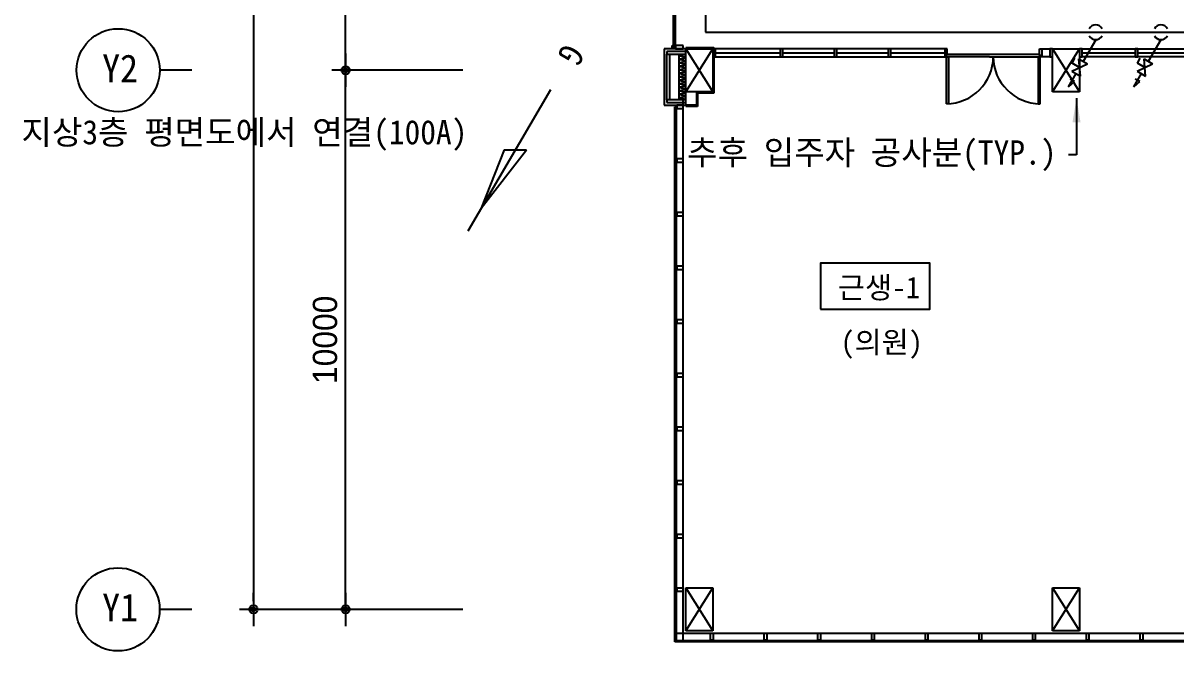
# Model space of a CAD drawing. Header units: millimetres. Extents: x 16332047 to 33387680, y -14835522 to -7015081.
# Drawn here: x 16861877 to 16883244, y -7494892 to -7483245 of the extents above; entities that cross this region are included whole.
import ezdxf
from ezdxf.enums import TextEntityAlignment as Align

# ---------------------------------------------------------------- set-up
doc = ezdxf.new("R2010")
doc.units = ezdxf.units.MM
doc.header["$LTSCALE"] = 300
doc.header["$MEASUREMENT"] = 0
doc.linetypes.add('CONTINOUS', pattern=[0])
doc.layers.get('0').update_dxf_attribs({"linetype": 'CONTINUOUS'})
for name, color, linetype in [('2', 2, 'CONTINUOUS'), ('3', 3, 'CONTINUOUS'), ('etc', 15, 'CONTINOUS'), ('gas', 3, 'CONTINUOUS'), ('R', 15, 'CONTINUOUS'), ('S', 1, 'CONTINUOUS'), ('TEXT', 3, 'CONTINUOUS'), ('근린시설 화장실위생도면$0$SI', 2, 'CONTINUOUS')]:
    doc.layers.add(name, color=color, linetype=linetype)
doc.layers.add('arch', color=255, linetype='CONTINUOUS', lineweight=25)
doc.styles.add('돋움', font='HYGTRE.TTF')
doc.styles.add('돋움체', font='')
doc.styles.get('돋움체').set_extended_font_data('DotumChe')

# ---------------------------------------------------------------- blocks, each defined once
blk = doc.blocks.new('DIMDOT')
at = {"color": 0}
blk.add_line((-2, 0), (2, 0), dxfattribs=at)
for radius in [0.5, 0.25]:
    blk.add_circle((0, 0), radius, dxfattribs=at)

msp = doc.modelspace()

# ---------------------------------------------------------------- linework, layer by layer
at = {"layer": '2', "color": 0}
for p, q in [((16881320, -7483990, 0), (16881372, -7483900, 0)), ((16881474, -7484228, 0), (16881445, -7483912, 0)), ((16881445, -7483912, 0), (16881603, -7484004, 0)), ((16882529, -7483990, 0), (16882581, -7483900, 0)), ((16882683, -7484228, 0), (16882653, -7483912, 0)), ((16882653, -7483912, 0), (16882812, -7484004, 0)), ((16881315, -7484136, 0), (16881603, -7484004, 0)), ((16881315, -7484136, 0), (16881474, -7484228, 0)), ((16881459, -7484070, 0), (16881320, -7483990, 0)), ((16882524, -7484136, 0), (16882812, -7484004, 0)), ((16882524, -7484136, 0), (16882683, -7484228, 0)), ((16882668, -7484070, 0), (16882529, -7483990, 0))]:
    msp.add_line(p, q, dxfattribs=at)
at = {"layer": '3', "color": 0}
for p, q in [((16881757, -7483554, 0), (16881524, -7483958, 0)), ((16882966, -7483554, 0), (16882732, -7483958, 0)), ((16881253, -7484427, 0), (16881395, -7484182, 0)), ((16882462, -7484427, 0), (16882603, -7484182, 0))]:
    msp.add_line(p, q, dxfattribs=at)
at = {"layer": 'arch'}
for p, q in [((16866147, -7471262), (16866147, -7494121)), ((16867856, -7484121), (16867856, -7478871)), ((16873934, -7483691), (16873934, -7482669)), ((16873962, -7482669), (16873962, -7483691)), ((16874159, -7483721), (16873759, -7483721)), ((16873759, -7483721), (16873759, -7484771)), ((16873909, -7483721), (16873909, -7483661)), ((16873909, -7483661), (16873934, -7483661)), ((16873934, -7483721), (16873909, -7483721)), ((16873934, -7483661), (16873934, -7483721)), ((16873962, -7483691), (16873934, -7483691)), ((16874109, -7483661), (16873968, -7483661)), ((16873968, -7483661), (16873968, -7483721)), ((16873968, -7483721), (16874109, -7483721)), ((16874109, -7483721), (16874109, -7483661)), ((16874159, -7483701), (16874679, -7483701)), ((16874159, -7483721), (16874659, -7484521)), ((16874159, -7484521), (16874659, -7483721)), ((16874159, -7484521), (16874159, -7483721)), ((16874159, -7483721), (16874659, -7483721)), ((16874159, -7484621), (16874159, -7483721)), ((16874659, -7483721), (16874659, -7483871)), ((16874709, -7483721), (16874659, -7483721)), ((16874659, -7483721), (16874659, -7484521)), ((16874679, -7483701), (16874679, -7484546)), ((16874709, -7483871), (16874709, -7483721)), ((16878959, -7483721), (16874709, -7483721)), ((16875909, -7483721), (16875909, -7483871)), ((16875959, -7483721), (16875909, -7483721)), ((16875959, -7483871), (16875959, -7483721)), ((16876909, -7483721), (16876909, -7483871)), ((16876959, -7483721), (16876909, -7483721)), ((16876959, -7483871), (16876959, -7483721)), ((16877909, -7483721), (16877909, -7483871)), ((16877959, -7483721), (16877909, -7483721)), ((16877959, -7483871), (16877959, -7483721)), ((16879004, -7483721), (16878959, -7483721)), ((16878959, -7483721), (16878959, -7483851)), ((16879004, -7483816), (16879004, -7483721)), ((16880714, -7483816), (16880714, -7483721)), ((16880714, -7483721), (16880759, -7483721)), ((16880759, -7483721), (16880909, -7483721)), ((16880759, -7483721), (16880759, -7483851)), ((16880909, -7483721), (16880909, -7483871)), ((16880959, -7483721), (16880909, -7483721)), ((16880959, -7483871), (16880959, -7483721)), ((16880959, -7483721), (16881459, -7484521)), ((16880959, -7484521), (16881459, -7483721)), ((16880959, -7484521), (16880959, -7483721)), ((16880959, -7483721), (16881459, -7483721)), ((16881459, -7483721), (16881459, -7483871)), ((16881509, -7483721), (16881459, -7483721)), ((16881459, -7483721), (16881459, -7484521)), ((16881509, -7483871), (16881509, -7483721)), ((16881509, -7483721), (16889709, -7483721)), ((16882489, -7483721), (16882489, -7483871)), ((16882539, -7483721), (16882489, -7483721)), ((16882539, -7483871), (16882539, -7483721)), ((16874159, -7483771), (16873809, -7483771)), ((16873809, -7483771), (16873809, -7483821)), ((16873809, -7483821), (16873859, -7483821)), ((16873809, -7484671), (16873809, -7483821)), ((16873809, -7483821), (16874159, -7483821)), ((16873859, -7483821), (16873859, -7484671)), ((16874029, -7483821), (16874029, -7484671)), ((16874065, -7483845), (16874124, -7483829)), ((16874124, -7483878), (16874065, -7483862)), ((16874065, -7483910), (16874124, -7483894)), ((16874124, -7483943), (16874065, -7483927)), ((16874065, -7483975), (16874124, -7483959)), ((16874159, -7483821), (16874159, -7483771)), ((16874659, -7483871), (16874709, -7483871)), ((16874709, -7483796), (16875909, -7483796)), ((16874709, -7483871), (16874709, -7483871)), ((16874709, -7483871), (16878959, -7483871)), ((16875909, -7483871), (16875959, -7483871)), ((16875959, -7483796), (16876909, -7483796)), ((16876909, -7483871), (16876959, -7483871)), ((16876959, -7483796), (16877909, -7483796)), ((16877909, -7483871), (16877959, -7483871)), ((16877959, -7483796), (16878959, -7483796)), ((16878959, -7483851), (16878959, -7483871)), ((16878959, -7483871), (16878989, -7483871)), ((16878989, -7483871), (16878989, -7483826)), ((16878989, -7483826), (16879004, -7483826)), ((16879789, -7483871), (16878989, -7483871)), ((16878989, -7483871), (16879027, -7483871)), ((16878989, -7484741), (16878989, -7483871)), ((16879004, -7483826), (16879004, -7483816)), ((16879004, -7483816), (16879004, -7483816)), ((16880714, -7483826), (16879004, -7483826)), ((16879027, -7483871), (16879027, -7484741)), ((16879789, -7483871), (16880729, -7483871)), ((16880729, -7483871), (16880691, -7483871)), ((16880691, -7483871), (16880691, -7484741)), ((16880714, -7483826), (16880714, -7483816)), ((16880714, -7483816), (16880714, -7483816)), ((16880729, -7483826), (16880714, -7483826)), ((16880729, -7483871), (16880729, -7483826)), ((16880729, -7484741), (16880729, -7483871)), ((16880759, -7483871), (16880729, -7483871)), ((16880759, -7483851), (16880759, -7483871)), ((16880909, -7483871), (16880759, -7483871)), ((16880909, -7483871), (16880959, -7483871)), ((16881459, -7483871), (16881509, -7483871)), ((16881509, -7483796), (16882489, -7483796)), ((16889709, -7483871), (16881509, -7483871)), ((16881509, -7483871), (16881509, -7483871)), ((16882489, -7483871), (16882539, -7483871)), ((16882539, -7483796), (16883519, -7483796)), ((16865008, -7484121), (16864408, -7484121)), ((16870027, -7484121), (16867599, -7484121)), ((16870027, -7484121), (16867599, -7484121)), ((16867856, -7494121), (16867856, -7484121)), ((16874124, -7484008), (16874065, -7483992)), ((16874065, -7484040), (16874124, -7484024)), ((16874124, -7484073), (16874065, -7484057)), ((16874065, -7484105), (16874124, -7484089)), ((16874124, -7484138), (16874065, -7484122)), ((16874065, -7484170), (16874124, -7484154)), ((16874124, -7484203), (16874065, -7484187)), ((16874065, -7484235), (16874124, -7484219)), ((16874124, -7484268), (16874065, -7484252)), ((16874065, -7484300), (16874124, -7484284)), ((16874124, -7484333), (16874065, -7484317)), ((16874065, -7484365), (16874124, -7484349)), ((16874124, -7484398), (16874065, -7484382)), ((16874065, -7484430), (16874124, -7484414)), ((16874124, -7484463), (16874065, -7484447)), ((16874065, -7484495), (16874124, -7484479)), ((16874124, -7484528), (16874065, -7484512)), ((16874065, -7484560), (16874124, -7484544)), ((16874124, -7484593), (16874065, -7484577)), ((16874659, -7484521), (16874159, -7484521)), ((16874159, -7484771), (16874159, -7484521)), ((16874359, -7484521), (16874359, -7484771)), ((16874679, -7484546), (16874379, -7484546)), ((16874379, -7484546), (16874379, -7484791)), ((16881459, -7484521), (16880959, -7484521)), ((16873759, -7484771), (16874159, -7484771)), ((16873859, -7484671), (16873809, -7484671)), ((16874159, -7484671), (16873809, -7484671)), ((16873809, -7484671), (16873809, -7484721)), ((16873809, -7484721), (16874159, -7484721)), ((16873959, -7485796), (16873959, -7484801)), ((16873959, -7484801), (16873983, -7484801)), ((16873983, -7484801), (16873983, -7485796)), ((16874109, -7484771), (16873993, -7484771)), ((16873993, -7484771), (16873993, -7484831)), ((16874065, -7484625), (16874124, -7484609)), ((16874124, -7484658), (16874065, -7484642)), ((16874109, -7494571), (16874109, -7484671)), ((16874109, -7484831), (16874109, -7484771)), ((16874159, -7484721), (16874159, -7484671)), ((16874159, -7484671), (16874159, -7484671)), ((16874359, -7484771), (16874159, -7484771)), ((16874379, -7484791), (16874159, -7484791)), ((16879027, -7484741), (16878989, -7484741)), ((16880691, -7484741), (16880729, -7484741)), ((16873993, -7484831), (16874109, -7484831)), ((16873959, -7486791), (16873959, -7485796)), ((16873959, -7485796), (16873983, -7485796)), ((16873983, -7485796), (16873959, -7485796)), ((16873983, -7485796), (16873983, -7486791)), ((16874109, -7485766), (16873993, -7485766)), ((16873993, -7485766), (16873993, -7485826)), ((16873993, -7485826), (16874109, -7485826)), ((16874109, -7485826), (16874109, -7485766)), ((16873959, -7487786), (16873959, -7486791)), ((16873959, -7486791), (16873983, -7486791)), ((16873983, -7486791), (16873959, -7486791)), ((16873983, -7486791), (16873983, -7487786)), ((16874109, -7486761), (16873993, -7486761)), ((16873993, -7486761), (16873993, -7486821)), ((16873993, -7486821), (16874109, -7486821)), ((16874109, -7486821), (16874109, -7486761)), ((16873959, -7488781), (16873959, -7487786)), ((16873959, -7487786), (16873983, -7487786)), ((16873983, -7487786), (16873959, -7487786)), ((16873983, -7487786), (16873983, -7488781)), ((16874109, -7487756), (16873993, -7487756)), ((16873993, -7487756), (16873993, -7487816)), ((16874109, -7487816), (16874109, -7487756)), ((16873993, -7487816), (16874109, -7487816)), ((16873959, -7489776), (16873959, -7488781)), ((16873959, -7488781), (16873983, -7488781)), ((16873983, -7488781), (16873959, -7488781)), ((16873983, -7488781), (16873983, -7489776)), ((16874109, -7488751), (16873993, -7488751)), ((16873993, -7488751), (16873993, -7488811)), ((16873993, -7488811), (16874109, -7488811)), ((16874109, -7488811), (16874109, -7488751)), ((16873959, -7490771), (16873959, -7489776)), ((16873959, -7489776), (16873983, -7489776)), ((16873983, -7489776), (16873959, -7489776)), ((16873983, -7489776), (16873983, -7490771)), ((16874109, -7489746), (16873993, -7489746)), ((16873993, -7489746), (16873993, -7489806)), ((16873993, -7489806), (16874109, -7489806)), ((16874109, -7489806), (16874109, -7489746)), ((16873959, -7491766), (16873959, -7490771)), ((16873959, -7490771), (16873983, -7490771)), ((16873983, -7490771), (16873959, -7490771)), ((16873983, -7490771), (16873983, -7491766)), ((16874109, -7490741), (16873993, -7490741)), ((16873993, -7490741), (16873993, -7490801)), ((16873993, -7490801), (16874109, -7490801)), ((16874109, -7490801), (16874109, -7490741)), ((16873959, -7492761), (16873959, -7491766)), ((16873959, -7491766), (16873983, -7491766)), ((16873983, -7491766), (16873959, -7491766)), ((16873983, -7491766), (16873983, -7492761)), ((16874109, -7491736), (16873993, -7491736)), ((16873993, -7491736), (16873993, -7491796)), ((16873993, -7491796), (16874109, -7491796)), ((16874109, -7491796), (16874109, -7491736)), ((16873983, -7492761), (16873959, -7492761)), ((16873959, -7493756), (16873959, -7492761)), ((16873959, -7492761), (16873983, -7492761)), ((16873983, -7492761), (16873983, -7493756)), ((16874109, -7492731), (16873993, -7492731)), ((16873993, -7492731), (16873993, -7492791)), ((16873993, -7492791), (16874109, -7492791)), ((16874109, -7492791), (16874109, -7492731)), ((16873959, -7494697), (16873959, -7493756)), ((16873959, -7493756), (16873983, -7493756)), ((16873983, -7493756), (16873959, -7493756)), ((16873983, -7493756), (16873983, -7494697)), ((16874109, -7493726), (16873993, -7493726)), ((16873993, -7493726), (16873993, -7493786)), ((16873993, -7493786), (16874109, -7493786)), ((16874109, -7493786), (16874109, -7493726)), ((16874159, -7493721), (16874659, -7494521)), ((16874159, -7494521), (16874659, -7493721)), ((16874159, -7494521), (16874159, -7493721)), ((16874159, -7493721), (16874659, -7493721)), ((16874659, -7493721), (16874659, -7494521)), ((16880959, -7493721), (16881459, -7494521)), ((16880959, -7494521), (16881459, -7493721)), ((16880959, -7494521), (16880959, -7493721)), ((16880959, -7493721), (16881459, -7493721)), ((16881459, -7493721), (16881459, -7494521)), ((16866147, -7493967), (16866147, -7493812)), ((16867856, -7493967), (16867856, -7493812)), ((16865008, -7494121), (16864408, -7494121)), ((16870028, -7494121), (16865890, -7494121)), ((16870028, -7494121), (16865890, -7494121)), ((16866147, -7494121), (16866147, -7494326)), ((16867856, -7494121), (16867856, -7494326)), ((16874109, -7494571), (16873983, -7494571)), ((16873983, -7494571), (16873983, -7494697)), ((16874109, -7494697), (16874109, -7494571)), ((16889534, -7494571), (16874109, -7494571)), ((16874659, -7494521), (16874159, -7494521)), ((16874674, -7494571), (16874614, -7494571)), ((16874614, -7494571), (16874614, -7494687)), ((16874674, -7494687), (16874674, -7494571)), ((16875669, -7494571), (16875609, -7494571)), ((16875609, -7494571), (16875609, -7494687)), ((16875669, -7494687), (16875669, -7494571)), ((16876664, -7494571), (16876604, -7494571)), ((16876604, -7494571), (16876604, -7494687)), ((16876664, -7494687), (16876664, -7494571)), ((16877659, -7494571), (16877599, -7494571)), ((16877599, -7494571), (16877599, -7494687)), ((16877659, -7494687), (16877659, -7494571)), ((16878654, -7494571), (16878594, -7494571)), ((16878594, -7494571), (16878594, -7494687)), ((16878654, -7494687), (16878654, -7494571)), ((16879649, -7494571), (16879589, -7494571)), ((16879589, -7494571), (16879589, -7494687)), ((16879649, -7494687), (16879649, -7494571)), ((16880644, -7494571), (16880584, -7494571)), ((16880584, -7494571), (16880584, -7494687)), ((16880644, -7494687), (16880644, -7494571)), ((16881459, -7494521), (16880959, -7494521)), ((16881639, -7494571), (16881579, -7494571)), ((16881579, -7494571), (16881579, -7494687)), ((16881639, -7494687), (16881639, -7494571)), ((16882634, -7494571), (16882574, -7494571)), ((16882574, -7494571), (16882574, -7494687)), ((16882634, -7494687), (16882634, -7494571)), ((16873983, -7494697), (16873959, -7494697)), ((16873959, -7494697), (16874644, -7494697)), ((16873959, -7494721), (16873959, -7494697)), ((16874644, -7494721), (16873959, -7494721)), ((16873983, -7494697), (16874109, -7494697)), ((16874614, -7494687), (16874674, -7494687)), ((16874644, -7494697), (16874644, -7494721)), ((16874644, -7494697), (16875639, -7494697)), ((16874644, -7494721), (16874644, -7494697)), ((16875639, -7494721), (16874644, -7494721)), ((16875609, -7494687), (16875669, -7494687)), ((16875639, -7494697), (16876634, -7494697)), ((16875639, -7494721), (16875639, -7494697)), ((16875639, -7494697), (16875639, -7494721)), ((16876634, -7494721), (16875639, -7494721)), ((16876604, -7494687), (16876664, -7494687)), ((16876634, -7494697), (16877629, -7494697)), ((16876634, -7494721), (16876634, -7494697)), ((16876634, -7494697), (16876634, -7494721)), ((16877629, -7494721), (16876634, -7494721)), ((16877599, -7494687), (16877659, -7494687)), ((16877629, -7494697), (16878624, -7494697)), ((16877629, -7494721), (16877629, -7494697)), ((16877629, -7494697), (16877629, -7494721)), ((16878624, -7494721), (16877629, -7494721)), ((16878594, -7494687), (16878654, -7494687)), ((16878624, -7494697), (16878624, -7494721)), ((16878624, -7494697), (16879619, -7494697)), ((16878624, -7494721), (16878624, -7494697)), ((16879619, -7494721), (16878624, -7494721)), ((16879589, -7494687), (16879649, -7494687)), ((16879619, -7494697), (16880614, -7494697)), ((16879619, -7494721), (16879619, -7494697)), ((16879619, -7494697), (16879619, -7494721)), ((16880614, -7494721), (16879619, -7494721)), ((16880584, -7494687), (16880644, -7494687)), ((16880614, -7494697), (16881609, -7494697)), ((16880614, -7494721), (16880614, -7494697)), ((16880614, -7494697), (16880614, -7494721)), ((16881609, -7494721), (16880614, -7494721)), ((16881579, -7494687), (16881639, -7494687)), ((16881609, -7494697), (16882604, -7494697)), ((16881609, -7494721), (16881609, -7494697)), ((16881609, -7494697), (16881609, -7494721)), ((16882604, -7494721), (16881609, -7494721)), ((16882574, -7494687), (16882634, -7494687)), ((16882604, -7494697), (16883599, -7494697)), ((16882604, -7494721), (16882604, -7494697)), ((16882604, -7494697), (16882604, -7494721)), ((16883599, -7494721), (16882604, -7494721))]:
    msp.add_line(p, q, dxfattribs=at)
msp.add_lwpolyline([(16876658, -7488552), (16878682, -7488552), (16878682, -7487701), (16876658, -7487701)], close=True, dxfattribs=at)
for centre in [(16863641, -7484121), (16863637, -7494121)]:
    msp.add_circle(centre, 771, dxfattribs=at)
for centre, radius, start, end in [((16874055, -7483821), 26, 180.0069, 290.7789), ((16874055, -7483886), 26, 69.2211, 179.9931), ((16874055, -7483886), 26, 180.0069, 290.7789), ((16874055, -7483951), 26, 69.2211, 179.9931), ((16874055, -7483951), 26, 180.0069, 290.7789), ((16874133, -7483854), 26, 249.2142, 110.7858), ((16874133, -7483919), 26, 249.2142, 110.7858), ((16874133, -7483984), 26, 249.2142, 110.7858), ((16878989, -7483871), 870, 270, 0), ((16880729, -7483871), 870, 180, 270), ((16874055, -7484016), 26, 69.2211, 179.9931), ((16874055, -7484016), 26, 180.0069, 290.7789), ((16874055, -7484081), 26, 69.2211, 179.9931), ((16874055, -7484081), 26, 180.0069, 290.7789), ((16874055, -7484146), 26, 69.2211, 179.9931), ((16874055, -7484146), 26, 180.0069, 290.7789), ((16874133, -7484049), 26, 249.2142, 110.7858), ((16874133, -7484114), 26, 249.2142, 110.7858), ((16874133, -7484179), 26, 249.2142, 110.7858), ((16874055, -7484211), 26, 69.2211, 179.9931), ((16874055, -7484211), 26, 180.0069, 290.7789), ((16874055, -7484276), 26, 69.2211, 179.9931), ((16874055, -7484276), 26, 180.0069, 290.7789), ((16874055, -7484341), 26, 69.2211, 179.9931), ((16874055, -7484341), 26, 180.0069, 290.7789), ((16874055, -7484406), 26, 69.2211, 179.9931), ((16874133, -7484244), 26, 249.2142, 110.7858), ((16874133, -7484309), 26, 249.2142, 110.7858), ((16874133, -7484374), 26, 249.2142, 110.7858), ((16874055, -7484406), 26, 180.0069, 290.7789), ((16874055, -7484471), 26, 69.2211, 179.9931), ((16874055, -7484471), 26, 180.0069, 290.7789), ((16874055, -7484536), 26, 69.2211, 179.9931), ((16874055, -7484536), 26, 180.0069, 290.7789), ((16874055, -7484601), 26, 69.2211, 179.9931), ((16874055, -7484601), 26, 180.0069, 290.7789), ((16874133, -7484439), 26, 249.2142, 110.7858), ((16874133, -7484504), 26, 249.2142, 110.7858), ((16874133, -7484569), 26, 249.2142, 110.7858), ((16874055, -7484666), 26, 69.2211, 179.9931), ((16874055, -7484666), 26, 180.0069, 191.0926), ((16874133, -7484634), 26, 249.2142, 110.7858)]:
    msp.add_arc(centre, radius, start, end, dxfattribs=at)
at = {"layer": 'etc'}
for p, q in [((16881402, -7484640, 0), (16881402, -7485689, 0)), ((16881402, -7485689, 0), (16881252, -7485689, 0))]:
    msp.add_line(p, q, dxfattribs=at)
msp.add_solid([(16881477, -7485090, 0), (16881402, -7484640, 0), (16881327, -7485090, 0)], dxfattribs=at)
at = {"layer": 'gas', "ltscale": 3}
for p, q in [((16874526, -7483417, 0), (16878037, -7483417, 0)), ((16874579, -7483417, 0), (16898672, -7483417, 0))]:
    msp.add_line(p, q, dxfattribs=at)
at = {"layer": 'R', "color": 0}
for p, q in [((16871653, -7484484), (16870119, -7487104)), ((16870368, -7486679), (16871208, -7485599)), ((16870791, -7485599), (16870368, -7486679)), ((16870791, -7485599), (16871208, -7485599))]:
    msp.add_line(p, q, dxfattribs=at)
at = {"layer": 'S', "color": 3, "ltscale": 10}
msp.add_line((16874526, -7482289), (16874526, -7483417), dxfattribs=at)
at = {"layer": 'S', "color": 0, "ltscale": 10}
for p, q in [((16881253, -7484427, 0), (16881364, -7484332, 0)), ((16881364, -7484332, 0), (16881282, -7484285, 0)), ((16882462, -7484427, 0), (16882572, -7484332, 0)), ((16882572, -7484332, 0), (16882490, -7484285, 0))]:
    msp.add_line(p, q, dxfattribs=at)
at = {"layer": '근린시설 화장실위생도면$0$SI', "color": 0}
for centre, start, end in [((16881757, -7483417, 0), 28.3041, 151.6959), ((16882966, -7483417, 0), 28.3041, 151.6959), ((16881757, -7483417, 0), 208.4369, 331.5631), ((16882966, -7483417, 0), 208.4369, 331.5631)]:
    msp.add_arc(centre, 136, start, end, dxfattribs=at)

# ---------------------------------------------------------------- block references
at = {"layer": 'arch', "xscale": 154.2857142857142, "yscale": 154.2857142857142, "zscale": 154.2857142857142}
for p, rotation in [((16867856, -7484121), 90), ((16867856, -7484121), 270), ((16866147, -7494121), 270), ((16866147, -7494121), 270), ((16867856, -7494121), 270), ((16867856, -7494121), 270)]:
    msp.add_blockref('DIMDOT', p, dxfattribs=dict(at, rotation=rotation))

# ---------------------------------------------------------------- texts
at = {"layer": 'arch', "style": '돋움체'}
for s, p in [('Y2', (16863676, -7484085)), ('Y1', (16863676, -7494085))]:
    msp.add_text(s, height=514.3, dxfattribs=at).set_placement(p, align=Align.MIDDLE_CENTER)
for s, p in [('근생-1', (16877739, -7488352)), ('(의원)', (16877790, -7489368))]:
    msp.add_text(s, height=400, dxfattribs=at).set_placement(p, align=Align.CENTER)
at = {"layer": 'arch', "insert": (16867476, -7489121), "char_height": 450, "attachment_point": 5, "rotation": 90, "style": '돋움'}
msp.add_mtext('\\A1;10000', dxfattribs=at)
at = {"layer": 'TEXT', "color": 0, "style": '돋움체'}
msp.add_text('G', height=450, rotation=240, dxfattribs=at).set_placement((16872039, -7483835), align=Align.MIDDLE)
at = {"layer": 'TEXT', "style": '돋움체'}
for s, p in [('지상3층 평면도에서 연결(100A)', (16861847, -7485495, 0)), ('추후 입주자 공사분(TYP.)', (16874184, -7485871, 0))]:
    msp.add_text(s, height=450, rotation=360, dxfattribs=at).set_placement(p)

doc.saveas('drawing.dxf')
